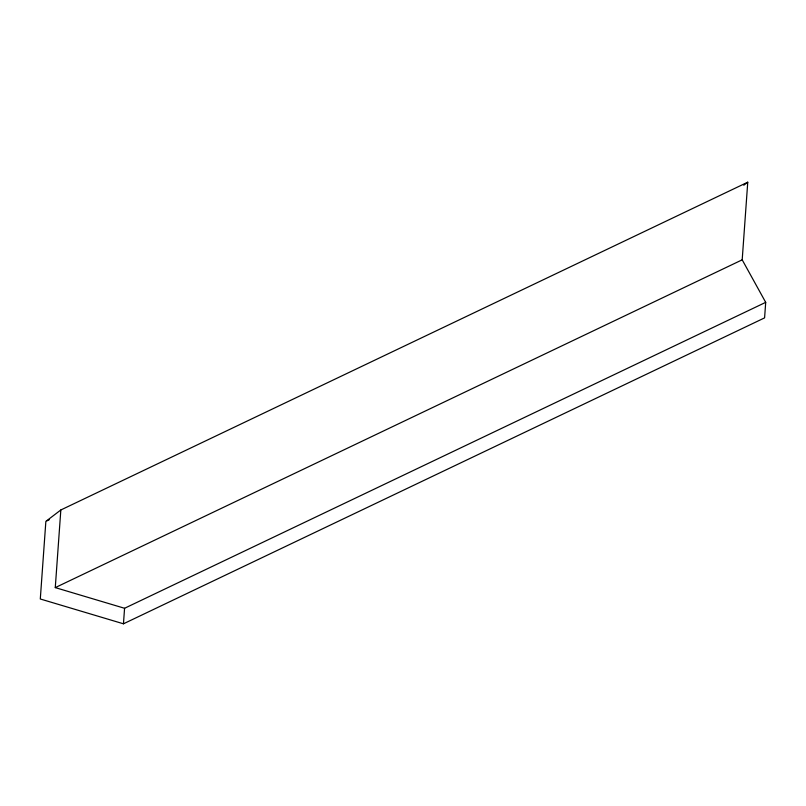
<?xml version="1.0" encoding="UTF-8"?>
<svg xmlns="http://www.w3.org/2000/svg" width="806" height="806" viewBox="0 0 806 806"><rect width="100%" height="100%" fill="white"/><g stroke="black" fill="none" stroke-linecap="round" stroke-linejoin="round"><path stroke-width="1.21" d="M765.7 302.351L124.567 608.278L55.271 587.604L60.833 509.976L747.756 182.196L742.195 259.824L765.7 302.351L764.592 317.876L123.459 623.804L40.3 598.989L45.861 521.371L60.833 509.976M123.459 623.804L124.567 608.278M743.767 185.239L747.756 182.196M47 520.827L49.267 519.739M55.271 587.604L742.195 259.824"/></g></svg>
